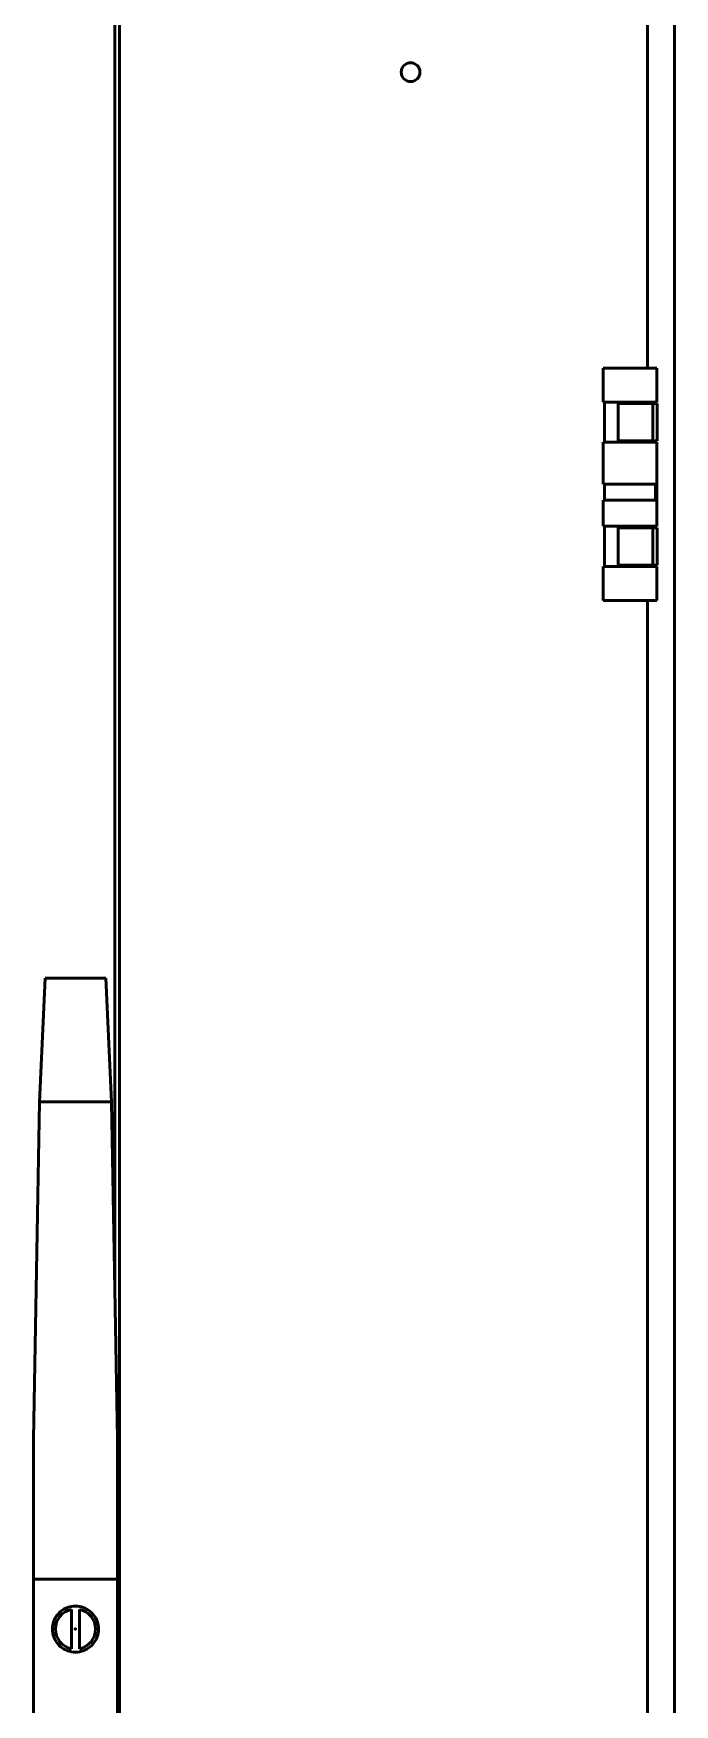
# Model space of a CAD drawing. Header units: inches. Extents: x 0 to 316, y -1 to 150.
# Drawn here: x 293.11 to 295.24, y 31.94 to 37.48 of the extents above; entities that cross this region are included whole.
import ezdxf

# ---------------------------------------------------------------- set-up
doc = ezdxf.new("R2010")
doc.units = ezdxf.units.IN
doc.header["$MEASUREMENT"] = 0
doc.layers.add('2d ConnectionPoints', color=7, linetype='Continuous', lineweight=50)
doc.layers.add('AM_0', color=7, linetype='Continuous', lineweight=50)

# ---------------------------------------------------------------- blocks, each defined once
blk = doc.blocks.new('Rittal TS8 Floor Mount 8018814')
at = {"layer": '2d ConnectionPoints'}
for p in [(62.18, 60.474), (62.007, 59.953), (62.007, 59.953), (62.18, 57.049), (53.766, 41.902), (53.766, 41.902)]:
    blk.add_point(p, dxfattribs=at)
at = {"layer": 'AM_0'}
for p, q in [((54.416, 14.181), (54.416, 82.925)), ((62.579, 12.138), (62.579, 82.886)), ((54.345, 80.783), (54.345, 46.939)), ((62.18, 77.719), (62.18, 60.474)), ((62.318, 60.474), (61.53, 60.474)), ((61.53, 60.474), (61.53, 59.97)), ((62.318, 60.474), (62.318, 59.97)), ((62.318, 59.97), (61.53, 59.97)), ((61.55, 59.97), (61.55, 59.38)), ((62.324, 59.953), (61.751, 59.953)), ((61.751, 59.953), (61.751, 59.402)), ((62.14, 59.97), (62.14, 59.953)), ((62.18, 59.97), (62.18, 59.953)), ((62.257, 59.402), (62.257, 59.953)), ((62.324, 59.402), (62.324, 59.953)), ((62.318, 59.38), (61.53, 59.38)), ((61.53, 59.38), (61.53, 58.762)), ((62.324, 59.402), (61.751, 59.402)), ((62.14, 59.402), (62.14, 59.38)), ((62.18, 59.402), (62.18, 59.38)), ((62.318, 59.38), (62.318, 58.144)), ((62.318, 58.762), (61.53, 58.762)), ((61.55, 58.762), (61.55, 58.526)), ((62.298, 58.762), (62.298, 58.526)), ((62.318, 58.526), (61.53, 58.526)), ((61.53, 58.526), (61.53, 58.144)), ((62.318, 58.144), (61.53, 58.144)), ((61.55, 58.144), (61.55, 57.553)), ((62.324, 58.122), (61.751, 58.122)), ((61.751, 58.122), (61.751, 57.571)), ((62.14, 58.144), (62.14, 58.122)), ((62.18, 58.144), (62.18, 58.122)), ((62.257, 57.571), (62.257, 58.122)), ((62.324, 57.571), (62.324, 58.122)), ((62.318, 57.553), (61.53, 57.553)), ((61.53, 57.553), (61.53, 57.049)), ((62.324, 57.571), (61.751, 57.571)), ((62.14, 57.571), (62.14, 57.553)), ((62.18, 57.571), (62.18, 57.553)), ((62.318, 57.553), (62.318, 57.049)), ((62.318, 57.049), (61.53, 57.049)), ((62.18, 57.049), (62.18, 38.821)), ((53.319, 51.488), (53.235, 49.669)), ((54.213, 51.488), (53.319, 51.488)), ((54.297, 49.669), (54.213, 51.488)), ((53.235, 49.666), (53.148, 44.7)), ((53.235, 49.669), (53.235, 49.666)), ((54.297, 49.669), (53.235, 49.669)), ((54.297, 49.666), (54.297, 49.669)), ((54.384, 44.7), (54.297, 49.666)), ((53.148, 44.7), (53.148, 42.636)), ((54.384, 44.7), (54.384, 42.636)), ((54.384, 42.636), (53.148, 42.636)), ((53.148, 42.636), (53.148, 40.149)), ((54.384, 42.636), (54.384, 40.149)), ((53.707, 41.612), (53.707, 42.191)), ((53.825, 42.191), (53.825, 41.612))]:
    blk.add_line(p, q, dxfattribs=at)
blk.add_lwpolyline([(53.766, 41.563), (53.796, 41.564), (53.825, 41.568), (53.854, 41.575), (53.882, 41.583), (53.909, 41.595), (53.935, 41.608), (53.96, 41.624), (53.984, 41.642), (54.005, 41.662), (54.025, 41.684), (54.043, 41.707), (54.059, 41.732), (54.073, 41.758), (54.084, 41.786), (54.093, 41.814), (54.099, 41.843), (54.103, 41.872), (54.105, 41.902), (54.103, 41.931), (54.099, 41.96), (54.093, 41.989), (54.084, 42.017), (54.073, 42.045), (54.059, 42.071), (54.043, 42.096), (54.025, 42.119), (54.005, 42.141), (53.984, 42.161), (53.96, 42.179), (53.935, 42.195), (53.909, 42.208), (53.882, 42.22), (53.854, 42.229), (53.825, 42.235), (53.796, 42.239), (53.766, 42.24), (53.737, 42.239), (53.707, 42.235), (53.678, 42.229), (53.65, 42.22), (53.623, 42.208), (53.597, 42.195), (53.572, 42.179), (53.548, 42.161), (53.527, 42.141), (53.507, 42.119), (53.489, 42.096), (53.473, 42.071), (53.459, 42.045), (53.448, 42.017), (53.439, 41.989), (53.433, 41.96), (53.429, 41.931), (53.427, 41.902), (53.429, 41.872), (53.433, 41.843), (53.439, 41.814), (53.448, 41.786), (53.459, 41.758), (53.473, 41.732), (53.489, 41.707), (53.507, 41.684), (53.527, 41.662), (53.548, 41.642), (53.572, 41.624), (53.597, 41.608), (53.623, 41.595), (53.65, 41.583), (53.678, 41.575), (53.707, 41.568), (53.737, 41.564), (53.766, 41.563)], dxfattribs=at)
blk.add_circle((58.696, 64.831), 0.138, dxfattribs=at)
for start, end in [(101.537, 258.463), (281.537, 78.463)]:
    blk.add_arc((53.766, 41.902), 0.295, start, end, dxfattribs=at)

msp = doc.modelspace()

# ---------------------------------------------------------------- block references
at = {"linetype": 'Continuous', "xscale": 0.225, "yscale": 0.225, "zscale": 0.225}
msp.add_blockref('Rittal TS8 Floor Mount 8018814', (281.15502, 22.75984), dxfattribs=at)

doc.saveas('drawing.dxf')
